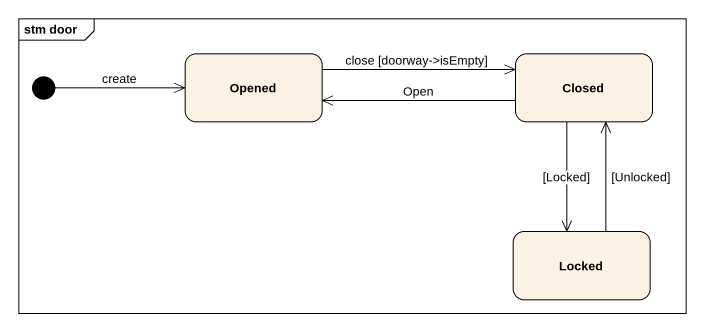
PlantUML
@startuml
mainframe stm door
hide empty description
state Opened
state Closed
state Locked
[*] -right-> Opened : create
Opened -right-> Closed : close [doorway->isEmpty]
Closed -left-> Opened : Open
Closed --> Locked : [Locked]
Locked -up-> Closed : [Unlocked]
@enduml
